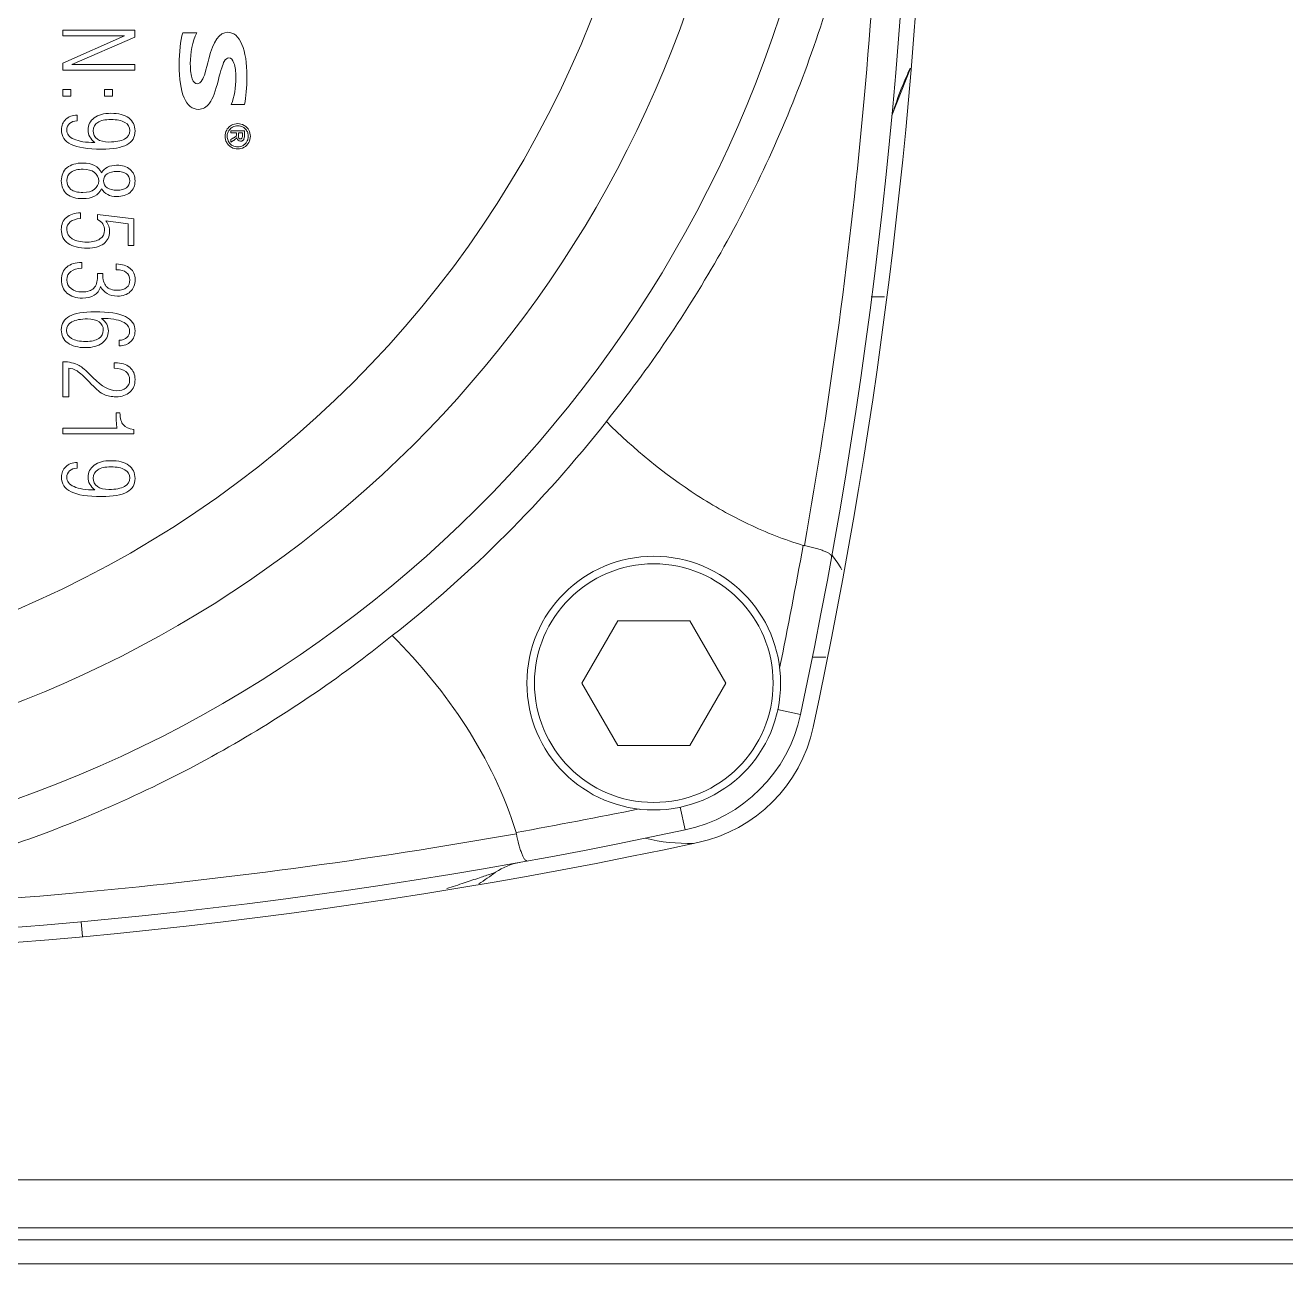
# Model space of a CAD drawing. Header units: millimetres. Extents: x 206 to 1899, y -454 to 296.
# Drawn here: x 628.843 to 631.467, y -393.875 to -391.296 of the extents above; entities that cross this region are included whole.
import ezdxf

# ---------------------------------------------------------------- set-up
doc = ezdxf.new("R2010")
doc.units = ezdxf.units.MM
doc.layers.add('细实线', color=7, linetype='Continuous', lineweight=15)

msp = doc.modelspace()

# ---------------------------------------------------------------- linework, layer by layer
at = {"layer": '细实线', "linetype": 'Continuous', "lineweight": 9}
for p, q in [((628.9211, -391.3069), (628.9211, -391.3188)), ((629.0709, -391.3069), (628.9211, -391.3069)), ((629.0709, -391.3212), (629.0709, -391.3069)), ((628.9211, -391.3188), (629.0493, -391.3188)), ((628.9211, -391.3756), (629.0493, -391.3188)), ((629.0709, -391.3212), (628.9402, -391.3783)), ((629.2002, -391.312), (629.171, -391.312)), ((628.9211, -391.3756), (628.9211, -391.3902)), ((629.0709, -391.3783), (628.9402, -391.3783)), ((629.0709, -391.3902), (629.0709, -391.3783)), ((630.6474, -391.4847), (630.6862, -391.3861)), ((630.6853, -391.3862), (630.6847, -391.3874)), ((630.6862, -391.3867), (630.6855, -391.3878)), ((628.9211, -391.3902), (629.0709, -391.3902)), ((628.9211, -391.4306), (628.9211, -391.4439)), ((628.9378, -391.4306), (628.9211, -391.4306)), ((628.9378, -391.4439), (628.9378, -391.4306)), ((629.0082, -391.4306), (629.0082, -391.4439)), ((629.0249, -391.4306), (629.0082, -391.4306)), ((629.0249, -391.4439), (629.0249, -391.4306)), ((628.9211, -391.4439), (628.9378, -391.4439)), ((629.0082, -391.4439), (629.0249, -391.4439)), ((629.272, -391.4612), (629.2993, -391.4612)), ((628.9511, -391.4953), (628.9511, -391.4836)), ((629.2707, -391.5161), (629.2707, -391.5207)), ((629.2991, -391.5161), (629.2707, -391.5161)), ((629.2991, -391.5259), (629.2991, -391.5161)), ((629.2707, -391.5207), (629.2828, -391.5207)), ((629.2707, -391.5344), (629.2752, -391.5319)), ((629.2707, -391.5344), (629.2707, -391.54)), ((629.2763, -391.5365), (629.2707, -391.54)), ((629.2828, -391.5207), (629.2828, -391.5234)), ((629.2867, -391.5263), (629.2867, -391.5207)), ((629.2867, -391.5207), (629.2953, -391.5207)), ((629.2953, -391.5207), (629.2953, -391.5259)), ((628.9581, -391.6988), (628.9581, -391.6868)), ((628.9935, -391.6904), (628.9935, -391.7009)), ((628.9935, -391.6904), (629.0687, -391.6995)), ((629.0687, -391.755), (629.0687, -391.6995)), ((629.0571, -391.7098), (629.0108, -391.7039)), ((629.0571, -391.7098), (629.0571, -391.755)), ((629.0571, -391.755), (629.0687, -391.755)), ((628.9607, -391.8021), (628.9607, -391.7901)), ((629.0323, -391.7935), (629.0323, -391.8056)), ((629.0042, -391.8136), (628.9932, -391.8136)), ((629.0042, -391.8144), (629.0042, -391.8136)), ((630.6042, -391.8621), (630.6321, -391.8621)), ((629.0388, -391.9523), (629.0388, -391.964)), ((628.9211, -391.9969), (628.9211, -392.0703)), ((628.9334, -392.0703), (628.9334, -392.0104)), ((629.0278, -391.9991), (629.0279, -392.0105)), ((629.0301, -391.9991), (629.0278, -391.9991)), ((628.9806, -392.0267), (628.9844, -392.0303)), ((628.9211, -392.0703), (628.9334, -392.0703)), ((629.04, -392.1036), (629.0324, -392.1036)), ((628.9211, -392.1349), (628.9211, -392.1472)), ((629.034, -392.1349), (628.9211, -392.135)), ((628.9211, -392.1472), (629.0687, -392.1472)), ((629.0687, -392.1472), (629.0687, -392.1377)), ((628.9511, -392.2183), (628.9511, -392.2067)), ((630.0766, -392.5362), (630.0017, -392.6659)), ((630.0766, -392.5362), (630.2263, -392.5362)), ((630.3012, -392.6659), (630.2263, -392.5362)), ((630.5099, -392.6121), (630.4817, -392.6121)), ((630.0017, -392.6659), (630.0766, -392.7956)), ((630.2263, -392.7956), (630.3012, -392.6659)), ((630.4571, -392.7309), (630.4091, -392.7207)), ((630.2263, -392.7956), (630.0766, -392.7956)), ((630.2165, -392.9715), (630.2064, -392.9239)), ((628.9621, -393.1934), (628.9592, -393.1628)), ((637.0102, -393.6996), (622.5789, -393.6996)), ((622.5289, -393.7996), (637.0602, -393.7996)), ((622.5039, -393.8246), (637.0852, -393.8246)), ((593.6477, -393.8746), (668.7977, -393.8746))]:
    msp.add_line(p, q, dxfattribs=at)
for centre, radius in [((627.9602, -390.4746), 2.2138), ((630.1515, -392.6659), 0.2641), ((630.1515, -392.6659), 0.2484)]:
    msp.add_circle(centre, radius, dxfattribs=at)
for centre, radius, start, end in [((619.8556, -390.4746), 10.839, 347.985, 12.015), ((627.9602, -390.4746), 2.5816, 132.7355, 47.2645), ((627.9602, -390.4746), 2.3942, 132.7355, 47.2645), ((619.8556, -390.4746), 10.8702, 347.875, 9.09745), ((629.2852, -391.5273), 0.0217, 142.9435, 151.0128), ((629.2886, -391.5263), 0.0255, 204.3236, 208.93), ((629.2397, -391.469), 0.0722, 299.4314, 300.7296), ((629.2352, -391.4718), 0.0767, 302.3738, 303.6029), ((629.2918, -391.5309), 0.00691, 316.2979, 328.743), ((629.2869, -391.5292), 0.0199, 309.8877, 317.7442), ((629.2869, -391.5293), 0.0199, 317.7612, 322.4429), ((629.2862, -391.5287), 0.0208, 322.5003, 331.9102), ((629.2816, -391.5261), 0.0261, 331.6288, 336.959), ((629.2834, -391.5269), 0.024, 336.9878, 340.6875), ((629.0316, -391.998), 0.0719, 259.6793, 270.077), ((627.9602, -390.4746), 2.6629, 308.2048, 321.7952), ((629.1807, -392.1121), 0.1485, 184.3841, 188.8235), ((619.8556, -390.4746), 10.7765, 348.43609, 349.82034), ((630.4696, -392.3556), 0.0247, 252.9753, 259.2591), ((630.2227, -392.6246), 0.375, 31.2618, 36.9721), ((630.1515, -392.6659), 0.3125, 282.015, 347.985), ((630.1778, -392.6922), 0.3125, 282.125, 347.875), ((627.9602, -382.37), 10.7765, 280.17966, 281.56528), ((627.9602, -382.37), 10.839, 257.985, 282.015), ((629.8412, -392.9841), 0.0247, 10.7422, 17.0259), ((627.9602, -382.37), 10.8702, 257.875, 282.125), ((630.2227, -392.6246), 0.375, 256.2101, 271.7659), ((629.8939, -393.1621), 0.125, 100.1583, 124.9825), ((627.9602, -390.3987), 3.2478, 304.2313, 304.9825)]:
    msp.add_arc(centre, radius, start, end, dxfattribs=at)
for points, knots in [([(630.465, -388.5694), (630.5197, -388.8777), (630.6046, -389.5111), (630.648, -390.4746), (630.6046, -391.4381), (630.5197, -392.0715), (630.465, -392.3798)], [0, 0, 0, 0, 0.245354, 0.500004, 0.754655, 1, 1, 1, 1]), ([(630.6308, -390.4746), (630.6308, -390.6269), (630.6044, -390.9307), (630.4884, -391.3685), (630.3043, -391.7705), (630.1413, -392.0112), (630.0527, -392.1215)], [0, 0, 0, 0, 0.257052, 0.511781, 0.761073, 1, 1, 1, 1]), ([(630.6847, -391.3874), (630.6811, -391.395), (630.6668, -391.4266), (630.6551, -391.4593), (630.6474, -391.4843)], [0, 0, 0, 0, 0.245391, 1, 1, 1, 1]), ([(629.0534, -391.8111), (629.0485, -391.8074), (629.0416, -391.8055), (629.0325, -391.8056), (629.0323, -391.8056)], [0, 0, 0, 0, 0.978096, 1, 1, 1, 1]), ([(630.0527, -392.1215), (630.1104, -392.1788), (630.2053, -392.2574), (630.3474, -392.3374), (630.4235, -392.3673), (630.4624, -392.3792)], [0, 0, 0, 0, 0.499734, 0.749889, 1, 1, 1, 1]), ([(630.5217, -392.4024), (630.5219, -392.4016), (630.521, -392.3993), (630.5178, -392.3967), (630.5127, -392.3938), (630.5059, -392.3908), (630.4974, -392.3878), (630.4837, -392.3837), (630.4727, -392.3813), (630.465, -392.3798)], [0, 0, 0, 0, 0.040433, 0.103914, 0.196159, 0.316638, 0.462256, 0.628595, 1, 1, 1, 1]), ([(626.3133, -392.5671), (626.4236, -392.6558), (626.6643, -392.8187), (627.0662, -393.0028), (627.5042, -393.1188), (627.9601, -393.1584), (628.4161, -393.1189), (628.8541, -393.0028), (629.2561, -392.8187), (629.4968, -392.6558), (629.6071, -392.5671)], [0, 0, 0, 0, 0.119453, 0.244093, 0.371466, 0.499989, 0.628515, 0.755891, 0.880538, 1, 1, 1, 1]), ([(629.8648, -392.9768), (629.841, -392.8992), (629.7689, -392.7508), (629.6644, -392.6248), (629.6071, -392.5671)], [0, 0, 0, 0, 0.499717, 1, 1, 1, 1]), ([(629.8654, -392.9795), (629.5571, -393.0342), (628.9236, -393.119), (627.9602, -393.1624), (626.9967, -393.119), (626.3633, -393.0342), (626.0549, -392.9795)], [0, 0, 0, 0, 0.245354, 0.500004, 0.754655, 1, 1, 1, 1]), ([(629.8654, -392.9795), (629.8669, -392.9871), (629.8693, -392.9981), (629.8734, -393.0118), (629.8764, -393.0203), (629.8794, -393.0272), (629.8823, -393.0322), (629.8849, -393.0354), (629.8871, -393.0363), (629.888, -393.0362)], [0, 0, 0, 0, 0.371411, 0.537743, 0.683356, 0.803833, 0.896081, 0.959565, 1, 1, 1, 1]), ([(629.7204, -393.0936), (629.7326, -393.0897), (629.7555, -393.0822), (629.7862, -393.0719), (629.808, -393.0646), (629.819, -393.0607), (629.8222, -393.0597)], [0, 0, 0, 0, 0.357298, 0.672595, 0.906774, 1, 1, 1, 1])]:
    msp.add_open_spline(points, degree=3, knots=knots, dxfattribs=at)
for points in [[(629.1635, -391.3788), (629.1635, -391.3516), (629.166, -391.3294), (629.171, -391.312)], [(629.2002, -391.312), (629.1911, -391.3311), (629.1866, -391.3528), (629.1866, -391.3771)], [(629.225, -391.3666), (629.234, -391.3296), (629.2472, -391.3112), (629.2644, -391.3112)], [(629.2644, -391.3112), (629.2771, -391.3112), (629.287, -391.3196), (629.294, -391.3363)], [(629.294, -391.3363), (629.301, -391.3531), (629.3045, -391.3753), (629.3045, -391.403)], [(629.1738, -391.4474), (629.1669, -391.4313), (629.1635, -391.4084), (629.1635, -391.3788)], [(629.1866, -391.3771), (629.1866, -391.3908), (629.1879, -391.4012), (629.1906, -391.4081)], [(629.2116, -391.4103), (629.2149, -391.4048), (629.2194, -391.3902), (629.225, -391.3666)], [(629.2572, -391.372), (629.2542, -391.3772), (629.2502, -391.3897), (629.2452, -391.4098)], [(629.2669, -391.3643), (629.2634, -391.3643), (629.2601, -391.3669), (629.2572, -391.372)], [(629.2774, -391.3755), (629.2748, -391.3681), (629.2713, -391.3643), (629.2669, -391.3643)], [(629.2814, -391.4054), (629.2814, -391.3929), (629.28, -391.383), (629.2774, -391.3755)], [(629.1906, -391.4081), (629.1934, -391.415), (629.1968, -391.4185), (629.2012, -391.4185)], [(629.2012, -391.4185), (629.2049, -391.4185), (629.2083, -391.4158), (629.2116, -391.4103)], [(629.2452, -391.4098), (629.2393, -391.4334), (629.2332, -391.4496), (629.2267, -391.4584)], [(629.272, -391.4612), (629.2782, -391.4453), (629.2814, -391.4267), (629.2814, -391.4054)], [(629.3045, -391.403), (629.3045, -391.4261), (629.3028, -391.4455), (629.2993, -391.4612)], [(629.2037, -391.4716), (629.1906, -391.4716), (629.1806, -391.4636), (629.1738, -391.4474)], [(629.2267, -391.4584), (629.2203, -391.4672), (629.2126, -391.4716), (629.2037, -391.4716)], [(628.9272, -391.4923), (628.9331, -391.4868), (628.9411, -391.4839), (628.9511, -391.4836)], [(628.9738, -391.5147), (628.9738, -391.504), (628.978, -391.4956), (628.9866, -391.4893)], [(628.9866, -391.4893), (628.9952, -391.4829), (629.0067, -391.4798), (629.0213, -391.4798)], [(629.0213, -391.4798), (629.0371, -391.4798), (629.0495, -391.483), (629.0583, -391.4895)], [(629.0583, -391.4895), (629.0671, -391.4961), (629.0716, -391.5051), (629.0716, -391.5166)], [(628.9183, -391.5143), (628.9183, -391.5052), (628.9212, -391.4979), (628.9272, -391.4923)], [(628.9385, -391.5447), (628.925, -391.5382), (628.9183, -391.5281), (628.9183, -391.5143)], [(628.9353, -391.501), (628.9314, -391.5044), (628.9295, -391.5089), (628.9295, -391.5144)], [(628.9295, -391.5144), (628.9295, -391.5228), (628.9345, -391.5293), (628.9445, -391.5338)], [(628.9511, -391.4953), (628.9444, -391.4957), (628.9391, -391.4976), (628.9353, -391.501)], [(628.9772, -391.5285), (628.9749, -391.5243), (628.9738, -391.5197), (628.9738, -391.5147)], [(628.9939, -391.4987), (628.9876, -391.5027), (628.9845, -391.5086), (628.9845, -391.5162)], [(628.9845, -391.5162), (628.9845, -391.5235), (628.9873, -391.5292), (628.9931, -391.5334)], [(629.0211, -391.4927), (629.0092, -391.4927), (629.0001, -391.4947), (628.9939, -391.4987)], [(629.0503, -391.4987), (629.0434, -391.4947), (629.0337, -391.4927), (629.0211, -391.4927)], [(629.0495, -391.5335), (629.057, -391.5293), (629.0607, -391.5234), (629.0607, -391.5156)], [(629.0607, -391.5156), (629.0607, -391.5084), (629.0572, -391.5027), (629.0503, -391.4987)], [(629.0716, -391.5166), (629.0716, -391.5296), (629.0659, -391.5391), (629.0546, -391.5452)], [(629.2589, -391.5277), (629.2589, -391.5232), (629.2601, -391.5188), (629.2624, -391.5146)], [(629.2624, -391.5146), (629.2632, -391.5131), (629.2641, -391.5118), (629.2652, -391.5106)], [(629.2662, -391.5168), (629.2656, -391.518), (629.265, -391.5192), (629.2646, -391.5204)], [(629.2652, -391.5106), (629.2671, -391.5083), (629.2694, -391.5063), (629.2722, -391.5048)], [(629.2744, -391.5086), (629.2718, -391.51), (629.2696, -391.5119), (629.2679, -391.5142)], [(629.2722, -391.5048), (629.2764, -391.5025), (629.2808, -391.5013), (629.2853, -391.5013)], [(629.2853, -391.5057), (629.2815, -391.5057), (629.2779, -391.5067), (629.2744, -391.5086)], [(629.2853, -391.5013), (629.2899, -391.5013), (629.2943, -391.5025), (629.2986, -391.5049)], [(629.2964, -391.5086), (629.2928, -391.5067), (629.2892, -391.5057), (629.2853, -391.5057)], [(629.2996, -391.5109), (629.2986, -391.5101), (629.2975, -391.5093), (629.2964, -391.5086)], [(629.2986, -391.5049), (629.3011, -391.5063), (629.3033, -391.5081), (629.3052, -391.5102)], [(629.3045, -391.5169), (629.3032, -391.5145), (629.3016, -391.5126), (629.2996, -391.5109)], [(629.3061, -391.5205), (629.3057, -391.5193), (629.3051, -391.5181), (629.3045, -391.5169)], [(629.3052, -391.5102), (629.3064, -391.5115), (629.3074, -391.5131), (629.3083, -391.5147)], [(629.3083, -391.5147), (629.3106, -391.519), (629.3117, -391.5233), (629.3117, -391.5277)], [(628.9445, -391.5338), (628.9545, -391.5383), (628.969, -391.5406), (628.988, -391.5407)], [(628.988, -391.5407), (628.9831, -391.5368), (628.9796, -391.5327), (628.9772, -391.5285)], [(628.9931, -391.5334), (628.9989, -391.5376), (629.007, -391.5396), (629.0173, -391.5396)], [(629.0173, -391.5396), (629.0313, -391.5396), (629.0421, -391.5376), (629.0495, -391.5335)], [(629.2624, -391.5409), (629.2601, -391.5367), (629.2589, -391.5323), (629.2589, -391.5277)], [(629.2647, -391.5443), (629.2639, -391.5433), (629.2631, -391.5421), (629.2624, -391.5409)], [(629.2646, -391.5204), (629.2637, -391.5228), (629.2633, -391.5252), (629.2633, -391.5277)], [(629.2633, -391.5277), (629.2633, -391.5309), (629.264, -391.5339), (629.2653, -391.5369)], [(629.2722, -391.5506), (629.2692, -391.549), (629.2667, -391.5469), (629.2647, -391.5443)], [(629.2662, -391.5387), (629.2675, -391.541), (629.2692, -391.543), (629.2711, -391.5446)], [(629.2766, -391.5311), (629.2793, -391.5295), (629.2811, -391.5281), (629.2818, -391.5271)], [(629.2819, -391.5323), (629.281, -391.5333), (629.2796, -391.5344), (629.2777, -391.5356)], [(629.2818, -391.5271), (629.2825, -391.5263), (629.2828, -391.525), (629.2828, -391.5234)], [(629.2834, -391.5299), (629.283, -391.5309), (629.2825, -391.5317), (629.2819, -391.5323)], [(629.286, -391.5358), (629.2845, -391.5343), (629.2836, -391.5324), (629.2834, -391.5299)], [(629.2914, -391.538), (629.2894, -391.538), (629.2876, -391.5373), (629.286, -391.5358)], [(629.2867, -391.5263), (629.2867, -391.5289), (629.2871, -391.5307), (629.2879, -391.5317)], [(629.2879, -391.5317), (629.2887, -391.5327), (629.2897, -391.5332), (629.291, -391.5332)], [(629.291, -391.5332), (629.2919, -391.5332), (629.2926, -391.5329), (629.2933, -391.5325)], [(629.2956, -391.5367), (629.2943, -391.5376), (629.2929, -391.538), (629.2914, -391.538)], [(629.2933, -391.5325), (629.294, -391.532), (629.2945, -391.5314), (629.2948, -391.5305)], [(629.2948, -391.5305), (629.2951, -391.5297), (629.2953, -391.5282), (629.2953, -391.5259)], [(629.2968, -391.5357), (629.2964, -391.5361), (629.296, -391.5364), (629.2956, -391.5367)], [(629.2983, -391.5331), (629.2982, -391.5336), (629.298, -391.5341), (629.2977, -391.5345)], [(629.2991, -391.5286), (629.299, -391.5306), (629.2987, -391.5321), (629.2983, -391.5331)], [(629.3083, -391.5407), (629.3061, -391.5449), (629.3028, -391.5482), (629.2986, -391.5506)], [(629.2991, -391.5259), (629.2991, -391.5269), (629.2991, -391.5278), (629.2991, -391.5286)], [(629.3074, -391.5277), (629.3074, -391.5253), (629.3069, -391.5228), (629.3061, -391.5205)], [(629.3061, -391.5349), (629.3069, -391.5325), (629.3074, -391.5301), (629.3074, -391.5277)], [(629.3117, -391.5277), (629.3117, -391.5322), (629.3106, -391.5365), (629.3083, -391.5407)], [(629.0019, -391.5544), (628.9731, -391.5544), (628.952, -391.5512), (628.9385, -391.5447)], [(629.0546, -391.5452), (629.0433, -391.5513), (629.0258, -391.5544), (629.0019, -391.5544)], [(629.2711, -391.5446), (629.2721, -391.5455), (629.2732, -391.5462), (629.2744, -391.5468)], [(629.2853, -391.5541), (629.2808, -391.5541), (629.2764, -391.5529), (629.2722, -391.5506)], [(629.2744, -391.5468), (629.2779, -391.5487), (629.2815, -391.5497), (629.2853, -391.5497)], [(629.2853, -391.5497), (629.2892, -391.5497), (629.2928, -391.5487), (629.2964, -391.5468)], [(629.2986, -391.5506), (629.2943, -391.5529), (629.2899, -391.5541), (629.2853, -391.5541)], [(629.2964, -391.5468), (629.2975, -391.5461), (629.2986, -391.5454), (629.2996, -391.5445)], [(628.9181, -391.6205), (628.9181, -391.6088), (628.922, -391.5996), (628.9299, -391.5931)], [(628.9299, -391.5931), (628.9378, -391.5866), (628.9489, -391.5833), (628.9631, -391.5833)], [(628.9633, -391.5962), (628.9528, -391.5962), (628.9446, -391.5983), (628.9385, -391.6025)], [(628.9631, -391.5833), (628.9728, -391.5833), (628.9808, -391.585), (628.9872, -391.5885)], [(628.987, -391.6028), (628.9811, -391.5984), (628.9732, -391.5962), (628.9633, -391.5962)], [(628.9872, -391.5885), (628.9936, -391.5919), (628.9983, -391.5971), (629.0014, -391.6039)], [(629.0014, -391.6039), (629.0048, -391.5986), (629.0092, -391.5946), (629.0144, -391.5919)], [(629.0144, -391.5919), (629.0196, -391.5893), (629.0259, -391.5879), (629.0332, -391.5879)], [(629.0332, -391.5879), (629.0451, -391.5879), (629.0545, -391.5908), (629.0613, -391.5966)], [(629.0613, -391.5966), (629.0681, -391.6024), (629.0716, -391.6104), (629.0716, -391.6205)], [(628.9299, -391.6478), (628.922, -391.6414), (628.9181, -391.6323), (628.9181, -391.6205)], [(628.9385, -391.6025), (628.9324, -391.6068), (628.9294, -391.6125), (628.9294, -391.6197)], [(628.9294, -391.6197), (628.9294, -391.6276), (628.9323, -391.6338), (628.9382, -391.6381)], [(628.9959, -391.6205), (628.9959, -391.6132), (628.993, -391.6073), (628.987, -391.6028)], [(628.987, -391.638), (628.9929, -391.6336), (628.9959, -391.6278), (628.9959, -391.6205)], [(629.0136, -391.606), (629.0086, -391.6095), (629.0062, -391.6143), (629.0062, -391.6205)], [(629.0062, -391.6205), (629.0062, -391.6266), (629.0086, -391.6314), (629.0135, -391.6348)], [(629.034, -391.6008), (629.0253, -391.6008), (629.0184, -391.6025), (629.0136, -391.606)], [(629.0536, -391.606), (629.0489, -391.6025), (629.0423, -391.6008), (629.034, -391.6008)], [(629.0607, -391.6205), (629.0607, -391.6143), (629.0583, -391.6095), (629.0536, -391.606)], [(629.0537, -391.6349), (629.0583, -391.6315), (629.0607, -391.6267), (629.0607, -391.6205)], [(629.0716, -391.6205), (629.0716, -391.6307), (629.0681, -391.6387), (629.0613, -391.6444)], [(628.9631, -391.6575), (628.9489, -391.6575), (628.9378, -391.6543), (628.9299, -391.6478)], [(628.9382, -391.6381), (628.9441, -391.6424), (628.9524, -391.6446), (628.9631, -391.6446)], [(628.9631, -391.6446), (628.9731, -391.6446), (628.981, -391.6424), (628.987, -391.638)], [(629.0014, -391.6368), (628.9983, -391.6436), (628.9936, -391.6488), (628.9872, -391.6523)], [(629.0146, -391.6491), (629.0094, -391.6464), (629.0049, -391.6423), (629.0014, -391.6368)], [(629.0135, -391.6348), (629.0184, -391.6383), (629.0252, -391.64), (629.034, -391.64)], [(629.0332, -391.6531), (629.026, -391.6531), (629.0198, -391.6517), (629.0146, -391.6491)], [(629.0613, -391.6444), (629.0545, -391.6502), (629.0451, -391.6531), (629.0332, -391.6531)], [(629.034, -391.64), (629.0424, -391.64), (629.049, -391.6383), (629.0537, -391.6349)], [(628.9872, -391.6523), (628.9808, -391.6558), (628.9728, -391.6575), (628.9631, -391.6575)], [(628.9181, -391.7214), (628.9181, -391.711), (628.9216, -391.7027), (628.9287, -391.6966)], [(628.9287, -391.6966), (628.9357, -391.6905), (628.9455, -391.6873), (628.9581, -391.6868)], [(628.9581, -391.6988), (628.9486, -391.6998), (628.9414, -391.7021), (628.9366, -391.7058)], [(629.0044, -391.7101), (629.0018, -391.7062), (628.9982, -391.7031), (628.9935, -391.7009)], [(628.932, -391.7506), (628.9227, -391.7439), (628.9181, -391.7342), (628.9181, -391.7214)], [(628.9366, -391.7058), (628.9317, -391.7096), (628.9294, -391.7148), (628.9294, -391.7214)], [(628.9294, -391.7214), (628.9294, -391.7298), (628.933, -391.7363), (628.9404, -391.7409)], [(628.9986, -391.7414), (629.005, -391.7371), (629.0082, -391.7311), (629.0082, -391.7234)], [(629.0082, -391.7234), (629.0082, -391.7184), (629.0069, -391.714), (629.0044, -391.7101)], [(629.0186, -391.7261), (629.0186, -391.7366), (629.0145, -391.745), (629.0063, -391.7512)], [(629.0108, -391.7039), (629.0134, -391.7073), (629.0154, -391.7109), (629.0167, -391.7145)], [(629.0167, -391.7145), (629.018, -391.7182), (629.0186, -391.722), (629.0186, -391.7261)], [(628.9726, -391.7606), (628.9549, -391.7606), (628.9413, -391.7573), (628.932, -391.7506)], [(628.9404, -391.7409), (628.9478, -391.7456), (628.9583, -391.7479), (628.9718, -391.7479)], [(628.9718, -391.7479), (628.9832, -391.7479), (628.9922, -391.7457), (628.9986, -391.7414)], [(629.0063, -391.7512), (628.998, -391.7575), (628.9868, -391.7606), (628.9726, -391.7606)], [(628.9183, -391.8261), (628.9183, -391.8149), (628.922, -391.8061), (628.9295, -391.7998)], [(628.9295, -391.7998), (628.937, -391.7935), (628.9474, -391.7902), (628.9607, -391.7901)], [(628.9607, -391.8021), (628.951, -391.8023), (628.9434, -391.8046), (628.9379, -391.8088)], [(629.0323, -391.7935), (629.0448, -391.7938), (629.0545, -391.7969), (629.0614, -391.8026)], [(629.0614, -391.8026), (629.0683, -391.8083), (629.0717, -391.8162), (629.0717, -391.8263)], [(628.9299, -391.8542), (628.9222, -391.8474), (628.9183, -391.838), (628.9183, -391.8261)], [(628.9379, -391.8088), (628.9325, -391.8131), (628.9297, -391.8189), (628.9297, -391.8263)], [(628.9297, -391.8263), (628.9297, -391.834), (628.9326, -391.8401), (628.9384, -391.8447)], [(628.9856, -391.8439), (628.9907, -391.8388), (628.9933, -391.8308), (628.9933, -391.8199)], [(628.9933, -391.816), (628.9932, -391.8151), (628.9932, -391.8143), (628.9932, -391.8136)], [(628.9933, -391.816), (628.9933, -391.8169), (628.9933, -391.8182), (628.9933, -391.8199)], [(629.0042, -391.8144), (629.0042, -391.826), (629.0066, -391.8346), (629.0116, -391.8401)], [(629.0607, -391.8267), (629.0607, -391.82), (629.0583, -391.8148), (629.0534, -391.8111)], [(629.054, -391.8425), (629.0584, -391.8387), (629.0607, -391.8334), (629.0607, -391.8267)], [(629.0717, -391.8263), (629.0717, -391.8366), (629.0684, -391.8448), (629.0617, -391.851)], [(628.962, -391.8645), (628.9484, -391.8645), (628.9378, -391.8611), (628.9299, -391.8542)], [(628.9384, -391.8447), (628.9442, -391.8493), (628.9519, -391.8516), (628.9616, -391.8516)], [(628.9616, -391.8516), (628.9725, -391.8516), (628.9805, -391.849), (628.9856, -391.8439)], [(628.9864, -391.8586), (628.9802, -391.8625), (628.972, -391.8645), (628.962, -391.8645)], [(628.9999, -391.8403), (628.9972, -391.8486), (628.9926, -391.8547), (628.9864, -391.8586)], [(629.0136, -391.8552), (629.0077, -391.8519), (629.0031, -391.8469), (628.9999, -391.8403)], [(629.0116, -391.8401), (629.0166, -391.8455), (629.0244, -391.8482), (629.0351, -391.8482)], [(629.0351, -391.8603), (629.0268, -391.8603), (629.0196, -391.8586), (629.0136, -391.8552)], [(629.0351, -391.8482), (629.0432, -391.8482), (629.0495, -391.8463), (629.054, -391.8425)], [(629.0617, -391.851), (629.055, -391.8572), (629.0462, -391.8603), (629.0351, -391.8603)], [(628.9181, -391.9306), (628.9181, -391.9178), (628.9237, -391.9083), (628.9351, -391.9022)], [(628.9351, -391.9022), (628.9464, -391.896), (628.964, -391.893), (628.9879, -391.893)], [(628.9725, -391.9078), (628.9585, -391.9078), (628.9478, -391.9099), (628.9403, -391.914)], [(628.9967, -391.9141), (628.9909, -391.9099), (628.9828, -391.9078), (628.9725, -391.9078)], [(628.9879, -391.893), (629.0168, -391.893), (629.0379, -391.8962), (629.0514, -391.9027)], [(629.0019, -391.9067), (629.0067, -391.9106), (629.0102, -391.9147), (629.0126, -391.9189)], [(629.0454, -391.9137), (629.0355, -391.9092), (629.021, -391.9069), (629.0019, -391.9067)], [(629.0514, -391.9027), (629.0648, -391.9091), (629.0716, -391.9192), (629.0716, -391.933)], [(628.9315, -391.9578), (628.9225, -391.9512), (628.9181, -391.9422), (628.9181, -391.9306)], [(628.9403, -391.914), (628.9329, -391.9181), (628.9291, -391.9241), (628.9291, -391.9318)], [(628.9291, -391.9318), (628.9291, -391.939), (628.9326, -391.9446), (628.9395, -391.9487)], [(628.996, -391.9487), (629.0022, -391.9446), (629.0054, -391.9388), (629.0054, -391.9311)], [(629.0054, -391.9311), (629.0054, -391.9239), (629.0025, -391.9183), (628.9967, -391.9141)], [(629.016, -391.9328), (629.016, -391.9433), (629.0118, -391.9518), (629.0032, -391.9581)], [(629.0126, -391.9189), (629.0149, -391.9232), (629.016, -391.9278), (629.016, -391.9328)], [(629.0603, -391.9332), (629.0603, -391.9247), (629.0553, -391.9182), (629.0454, -391.9137)], [(629.0545, -391.9466), (629.0584, -391.9432), (629.0603, -391.9387), (629.0603, -391.9332)], [(629.0716, -391.933), (629.0716, -391.9422), (629.0686, -391.9495), (629.0626, -391.9551)], [(628.9685, -391.9676), (628.9528, -391.9676), (628.9404, -391.9643), (628.9315, -391.9578)], [(628.9395, -391.9487), (628.9464, -391.9527), (628.9562, -391.9547), (628.9687, -391.9547)], [(629.0032, -391.9581), (628.9947, -391.9644), (628.9831, -391.9676), (628.9685, -391.9676)], [(628.9687, -391.9547), (628.9807, -391.9547), (628.9897, -391.9527), (628.996, -391.9487)], [(629.0388, -391.9523), (629.0454, -391.9519), (629.0507, -391.95), (629.0545, -391.9466)], [(629.0626, -391.9551), (629.0567, -391.9608), (629.0487, -391.9637), (629.0388, -391.964)], [(628.9211, -391.9969), (628.9279, -391.9969), (628.9341, -391.9976), (628.9396, -391.9989)], [(628.9509, -392.0162), (628.9449, -392.0124), (628.9391, -392.0104), (628.9334, -392.0104)], [(628.9396, -391.9989), (628.9452, -392.0002), (628.9503, -392.0021), (628.9549, -392.0047)], [(628.9773, -392.0403), (628.9657, -392.0281), (628.9569, -392.02), (628.9509, -392.0162)], [(628.9549, -392.0047), (628.9607, -392.0079), (628.9693, -392.0152), (628.9806, -392.0267)], [(629.0522, -392.017), (629.0468, -392.0129), (629.0387, -392.0107), (629.0279, -392.0105)], [(629.0301, -391.9991), (629.0429, -391.9991), (629.053, -392.0022), (629.0605, -392.0084)], [(629.0605, -392.0084), (629.0679, -392.0146), (629.0716, -392.0231), (629.0716, -392.0339)], [(628.9811, -392.0441), (628.9794, -392.0424), (628.9782, -392.0412), (628.9773, -392.0403)], [(628.9844, -392.0303), (629.0024, -392.0484), (629.0185, -392.0574), (629.0328, -392.0574)], [(629.0603, -392.0351), (629.0603, -392.0271), (629.0576, -392.021), (629.0522, -392.017)], [(629.0529, -392.0514), (629.0578, -392.0474), (629.0603, -392.0419), (629.0603, -392.0351)], [(629.0716, -392.0339), (629.0716, -392.045), (629.068, -392.0538), (629.0609, -392.0602)], [(629.0074, -392.0653), (628.9999, -392.062), (628.9912, -392.055), (628.9811, -392.0441)], [(629.0187, -392.0687), (629.0146, -392.0679), (629.0108, -392.0668), (629.0074, -392.0653)], [(629.0609, -392.0602), (629.0537, -392.0667), (629.044, -392.0699), (629.0317, -392.0699)], [(629.0328, -392.0574), (629.0412, -392.0574), (629.0479, -392.0554), (629.0529, -392.0514)], [(629.0321, -392.1116), (629.0321, -392.1095), (629.0321, -392.1078), (629.0322, -392.1068)], [(629.0327, -392.1234), (629.0324, -392.1196), (629.0322, -392.1157), (629.0321, -392.1116)], [(629.0322, -392.1068), (629.0322, -392.1057), (629.0323, -392.1046), (629.0324, -392.1036)], [(629.04, -392.1036), (629.0404, -392.1149), (629.0428, -392.1232), (629.0472, -392.1284)], [(629.0472, -392.1284), (629.0515, -392.1336), (629.0587, -392.1367), (629.0687, -392.1377)], [(628.9183, -392.2374), (628.9183, -392.2283), (628.9212, -392.221), (628.9272, -392.2154)], [(628.9272, -392.2154), (628.9331, -392.2099), (628.9411, -392.207), (628.9511, -392.2067)], [(628.9353, -392.2241), (628.9314, -392.2275), (628.9295, -392.232), (628.9295, -392.2375)], [(628.9511, -392.2183), (628.9444, -392.2188), (628.9391, -392.2207), (628.9353, -392.2241)], [(628.9738, -392.2378), (628.9738, -392.2271), (628.978, -392.2187), (628.9866, -392.2123)], [(628.9939, -392.2218), (628.9876, -392.2258), (628.9845, -392.2317), (628.9845, -392.2393)], [(628.9866, -392.2123), (628.9952, -392.206), (629.0067, -392.2029), (629.0213, -392.2029)], [(629.0211, -392.2157), (629.0092, -392.2157), (629.0001, -392.2178), (628.9939, -392.2218)], [(629.0503, -392.2218), (629.0434, -392.2178), (629.0337, -392.2157), (629.0211, -392.2157)], [(629.0213, -392.2029), (629.0371, -392.2029), (629.0495, -392.2061), (629.0583, -392.2126)], [(629.0607, -392.2387), (629.0607, -392.2315), (629.0572, -392.2258), (629.0503, -392.2218)], [(629.0583, -392.2126), (629.0671, -392.2192), (629.0716, -392.2282), (629.0716, -392.2397)], [(628.9385, -392.2678), (628.925, -392.2613), (628.9183, -392.2512), (628.9183, -392.2374)], [(628.9295, -392.2375), (628.9295, -392.2459), (628.9345, -392.2524), (628.9445, -392.2569)], [(628.9772, -392.2516), (628.9749, -392.2474), (628.9738, -392.2428), (628.9738, -392.2378)], [(628.988, -392.2638), (628.9831, -392.2599), (628.9796, -392.2558), (628.9772, -392.2516)], [(628.9845, -392.2393), (628.9845, -392.2466), (628.9873, -392.2523), (628.9931, -392.2565)], [(629.0495, -392.2566), (629.057, -392.2524), (629.0607, -392.2465), (629.0607, -392.2387)], [(629.0716, -392.2397), (629.0716, -392.2527), (629.0659, -392.2622), (629.0546, -392.2683)], [(629.0019, -392.2775), (628.9731, -392.2775), (628.952, -392.2743), (628.9385, -392.2678)], [(628.9445, -392.2569), (628.9545, -392.2614), (628.969, -392.2637), (628.988, -392.2638)], [(628.9931, -392.2565), (628.9989, -392.2607), (629.007, -392.2627), (629.0173, -392.2627)], [(629.0546, -392.2683), (629.0433, -392.2744), (629.0258, -392.2775), (629.0019, -392.2775)], [(629.0173, -392.2627), (629.0313, -392.2627), (629.0421, -392.2607), (629.0495, -392.2566)]]:
    msp.add_open_spline(points, degree=3, dxfattribs=at)

doc.saveas('drawing.dxf')
